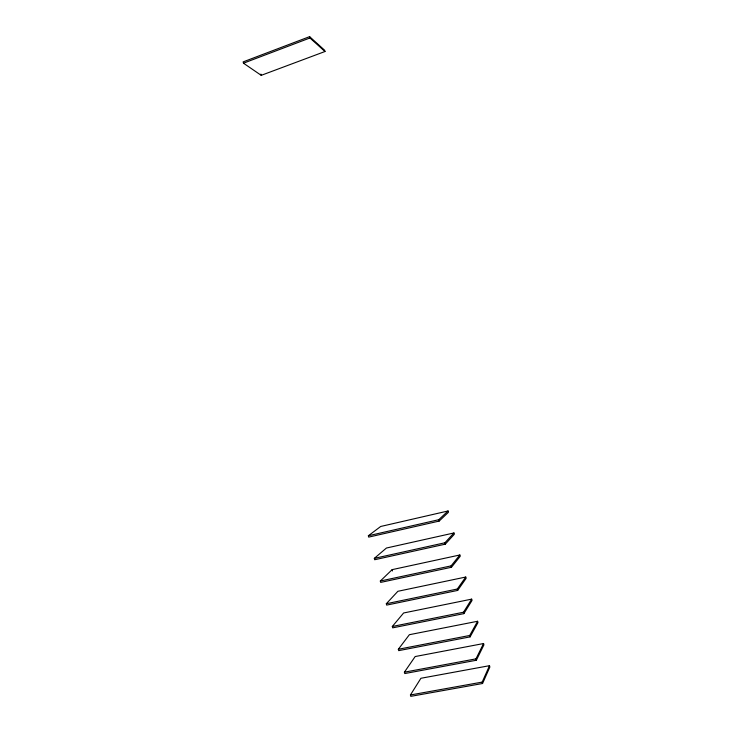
<?xml version="1.0" encoding="UTF-8"?>
<svg xmlns="http://www.w3.org/2000/svg" width="733" height="733" viewBox="0 0 733 733"><rect width="100%" height="100%" fill="white"/><g stroke="black" fill="none" stroke-linecap="round" stroke-linejoin="round"><path stroke-width="1.1" d="M482.552 683.504L489.864 667.021L489.507 665.683L420.916 678.272L410.425 694.976L410.782 696.35L482.552 683.504L482.177 682.102L489.507 665.683M476.34 660.259L483.927 644.875L483.569 643.537L415.162 656.548L404.396 672.179L404.763 673.554L476.34 660.259L475.964 658.857L483.569 643.537M470.091 636.876L477.962 622.61L477.604 621.272L409.371 634.705L398.34 649.264L398.706 650.638L470.091 636.876L469.716 635.474L477.604 621.272M463.87 613.631L472.034 600.464L471.676 599.136L403.617 612.98L392.32 626.477L392.686 627.842L463.87 613.631L463.494 612.229L471.676 599.136M457.667 590.422L466.115 578.364L465.757 577.036L397.882 591.293L386.309 603.735L386.676 605.101L457.667 590.422L457.291 589.03L465.757 577.036M451.473 567.269L460.205 556.301L459.848 554.982L392.146 569.642L380.317 581.031L380.674 582.396L451.473 567.269L451.107 565.876L459.848 554.982M445.298 544.161L454.304 534.284L453.956 532.964L386.419 548.037L374.325 558.372L374.682 559.737L445.298 544.161L444.922 542.768L453.956 532.964M439.131 521.09L448.422 512.303L448.065 510.983L380.711 526.468L368.351 535.759L368.708 537.115L439.131 521.09L438.755 519.706L448.065 510.983M309.601 36.65L243.136 61.893L243.484 63.194L261.223 75.343L324.985 51.512L324.646 50.247L309.601 36.65L309.949 37.979L324.985 51.512M243.484 63.194L309.949 37.979M368.351 535.759L438.755 519.706M374.325 558.372L444.922 542.768M380.317 581.031L451.107 565.876M386.309 603.735L457.291 589.03M392.32 626.477L463.494 612.229M398.34 649.264L469.716 635.474M404.396 672.179L475.964 658.857M410.425 694.976L482.177 682.102M260.893 74.097L261.223 75.343M392.146 569.642L392.485 570.943"/></g></svg>
